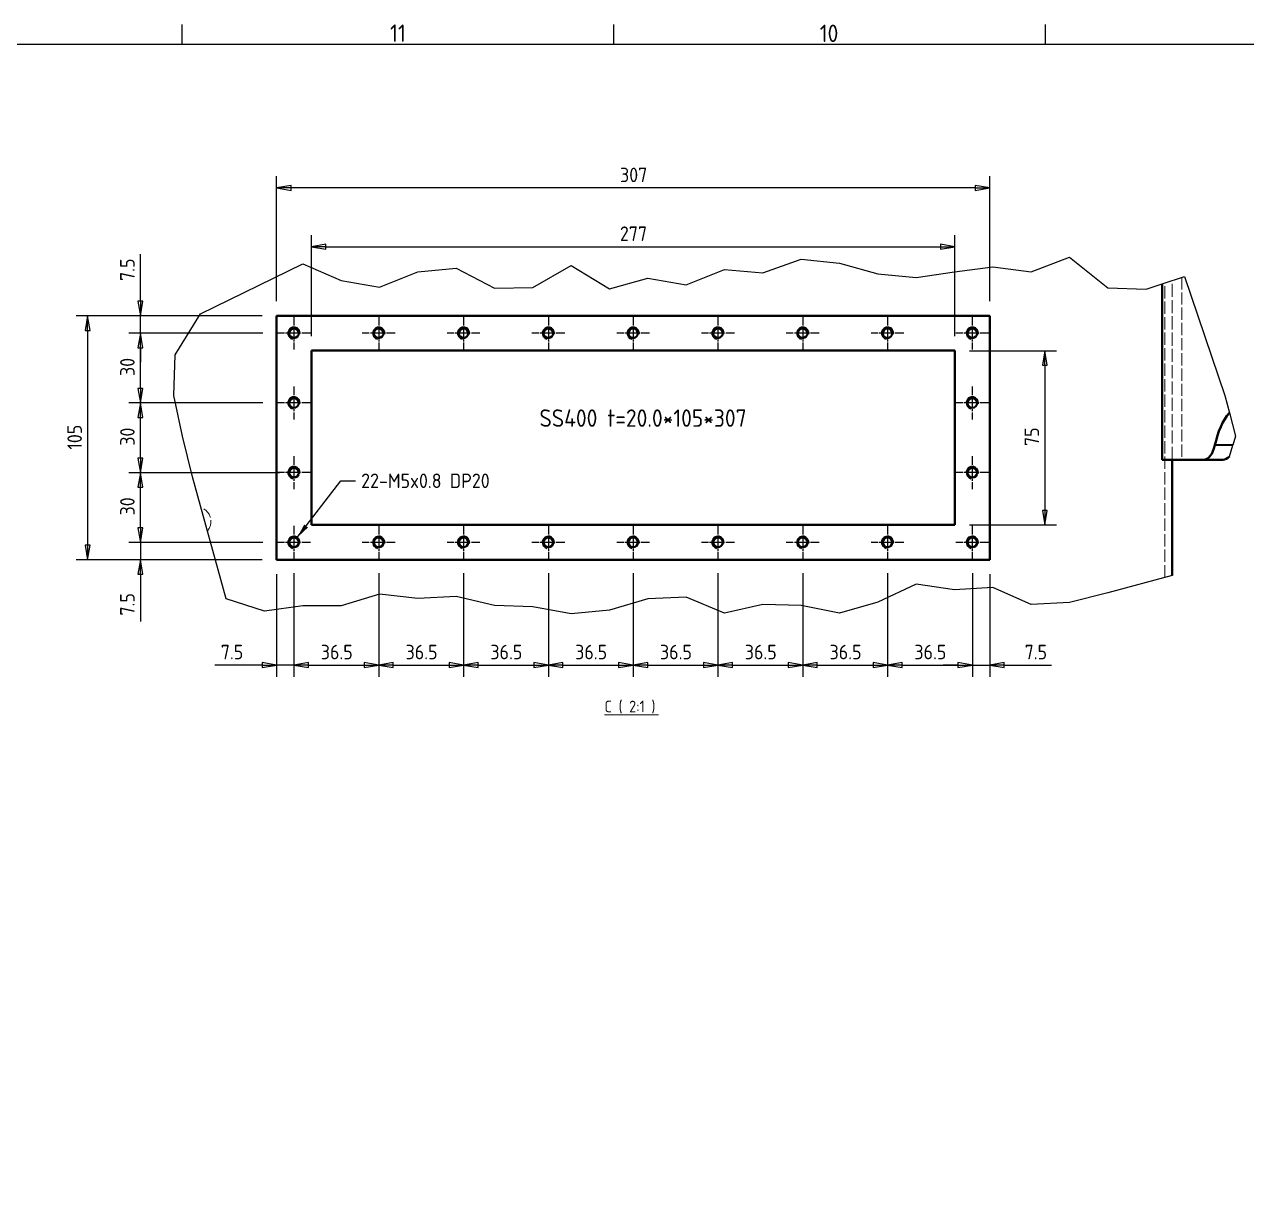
# Model space of a CAD drawing. Header units: millimetres. Extents: x 0 to 5945, y 0 to 4205.
# Drawn here: x 1722 to 2774, y 3118 to 4122 of the extents above; entities that cross this region are included whole.
import ezdxf

# ---------------------------------------------------------------- set-up
doc = ezdxf.new("R2010")
doc.units = ezdxf.units.MM
doc.header["$LTSCALE"] = 5
doc.linetypes.add('CHAIN', pattern=[0.3543, 0.2362, -0.0295, 0.0591, -0.0295])
doc.linetypes.add('DASHED', pattern=[0.2067, 0.1654, -0.0413])
doc.layers.get('0').update_dxf_attribs({"color": 3, "lineweight": 25})
for name, color, linetype, lineweight in [('가려진 것(ISO)', 2, 'DASHED', 18), ('가시적인 것(ISO)', 3, 'Continuous', 40), ('가시적인 좁은 것(ISO)', 3, 'Continuous', 35), ('경계(ISO)', 7, 'Continuous', 25), ('기호(ISO)', 5, 'Continuous', 25), ('끊기 선(JIS)', 7, 'Continuous', 25), ('중심 표식(ISO)', 1, 'Continuous', 25), ('치수(ISO)', 2, 'Continuous', 25)]:
    doc.layers.add(name, color=color, linetype=linetype, lineweight=lineweight)
doc.styles.add('문자 텍스트_M2B', font='isocp.shx')
doc.styles.add('문자 텍스트_PSTEK_POSCO', font='isocp.shx')
doc.styles.add('치수 텍스트_PSTEK_POSCO', font='isocp.shx')
doc.styles.add('텍스트 스타일512', font='isocp.shx')
doc.dimstyles.new('치수_PSTEK_POSCO', dxfattribs={"dimscale": 5, "dimtxt": 2.5, "dimasz": 2.5, "dimexe": 2, "dimexo": 2.5, "dimgap": 1, "dimtad": 1, "dimrnd": 1e-08, "dimdsep": 46, "dimtxsty": '치수 텍스트_PSTEK_POSCO', "dimblk": 'Filled-1', "dimcen": 0.09, "dimdle": 10, "dimclrd": 7, "dimclre": 7, "dimclrt": 2, "dimadec": 1, "dimazin": 2, "dimtfac": 1, "dimtmove": 0, "dimatfit": 3, "dimfxl": 0, "dimtolj": 1, "dimlwd": -1, "dimlwe": -1, "dimarcsym": 0})
doc.dimstyles.new('치수_PSTEK_POSCO$7', dxfattribs={"dimscale": 5, "dimtxt": 2.5, "dimasz": 2.5, "dimexe": 2, "dimexo": 2.5, "dimgap": 1, "dimtad": 1, "dimrnd": 1e-08, "dimdsep": 46, "dimtxsty": '치수 텍스트_PSTEK_POSCO', "dimblk": 'Filled-1', "dimcen": 0.09, "dimdle": 10, "dimclrd": 7, "dimclre": 7, "dimclrt": 2, "dimadec": 1, "dimazin": 2, "dimtfac": 1, "dimtmove": 0, "dimatfit": 3, "dimfxl": 0, "dimtolj": 1, "dimlwd": -1, "dimlwe": -1, "dimarcsym": 0})

# ---------------------------------------------------------------- blocks, each defined once
blk = doc.blocks.new('경계 Default Border')
at = {"layer": '경계(ISO)'}
for p, q in [((371.56, 821), (371.56, 824.4)), ((445.88, 821), (445.88, 824.4)), ((520.19, 821), (520.19, 824.4))]:
    blk.add_line(p, q, dxfattribs=at)
at = {"layer": '경계(ISO)', "flags": 128}
blk.add_lwpolyline([(20, 20), (20, 821), (1169, 821), (1169, 20), (20, 20)], dxfattribs=at)
at = {"layer": '경계(ISO)', "color": 2, "char_height": 3, "attachment_point": 7, "style": '문자 텍스트_M2B'}
for s, insert in [('11', (407.37, 821.4)), ('10', (481.35, 821.37))]:
    blk.add_mtext(s, dxfattribs=dict(at, insert=insert))
blk = doc.blocks.new('Filled-1')
at = {"color": 0}
for p, q in [((0, 0), (-1, 0.167)), ((-1, 0.167), (-1, -0.167)), ((-1, 0), (0, 0)), ((-1, -0.167), (0, 0))]:
    blk.add_line(p, q, dxfattribs=at)
at = {"color": 0, "flags": 128}
blk.add_lwpolyline([(-1, -0.167), (0, 0), (-1, 0.167), (-1, -0.167)], dxfattribs=at)
at = {"color": 0}
blk.add_solid([(-1, -0.167), (0, 0), (-1, 0.167), (-1, -0.167)], dxfattribs=at)
blk = doc.blocks.new('*D166')
at = {"layer": 'Defpoints', "color": 0, "transparency": 16777216}
for p in [(2523.1, 3930.7), (1969.1, 3841.2), (2523.1, 3841.2)]:
    blk.add_point(p, dxfattribs=at)
at = {"layer": '치수(ISO)', "color": 7, "transparency": 16777216}
for p, q in [((1969.1, 3853.7), (1969.1, 3940.7)), ((2523.1, 3853.7), (2523.1, 3940.7)), ((1981.6, 3930.7), (2510.6, 3930.7))]:
    blk.add_line(p, q, dxfattribs=at)
at = {"layer": '치수(ISO)', "color": 7, "transparency": 16777216, "xscale": 12.5, "yscale": 12.5, "zscale": 12.5, "rotation": 180}
blk.add_blockref('Filled-1', (1969.1, 3930.7), dxfattribs=at)
at = {"layer": '치수(ISO)', "color": 7, "transparency": 16777216, "xscale": 12.5, "yscale": 12.5, "zscale": 12.5}
blk.add_blockref('Filled-1', (2523.1, 3930.7), dxfattribs=at)
at = {"layer": '치수(ISO)', "color": 2, "transparency": 16777216, "insert": (2234.7, 3941.9), "char_height": 12.5, "attachment_point": 4, "style": '치수 텍스트_PSTEK_POSCO'}
blk.add_mtext('\\A1;277', dxfattribs=at)
blk = doc.blocks.new('*D167')
at = {"layer": 'Defpoints', "color": 0, "transparency": 16777216}
for p in [(2523.1, 3841.2), (2523.1, 3691.2), (2600.5, 3691.2)]:
    blk.add_point(p, dxfattribs=at)
at = {"layer": '치수(ISO)', "color": 7, "transparency": 16777216}
for p, q in [((2535.6, 3841.2), (2610.5, 3841.2)), ((2600.5, 3828.7), (2600.5, 3703.7)), ((2535.6, 3691.2), (2610.5, 3691.2))]:
    blk.add_line(p, q, dxfattribs=at)
at = {"layer": '치수(ISO)', "color": 7, "transparency": 16777216, "xscale": 12.5, "yscale": 12.5, "zscale": 12.5}
for p, rotation in [((2600.5, 3841.2), 90), ((2600.5, 3691.2), 270)]:
    blk.add_blockref('Filled-1', p, dxfattribs=dict(at, rotation=rotation))
at = {"layer": '치수(ISO)', "color": 2, "transparency": 16777216, "insert": (2589.3, 3759.1), "char_height": 12.5, "attachment_point": 4, "rotation": 90, "style": '치수 텍스트_PSTEK_POSCO'}
blk.add_mtext('\\A1;75', dxfattribs=at)
blk = doc.blocks.new('*D168')
at = {"layer": 'Defpoints', "color": 0, "transparency": 16777216}
for p in [(1954.1, 3662.1), (2027.1, 3662.1), (2027.1, 3570.6)]:
    blk.add_point(p, dxfattribs=at)
at = {"layer": '치수(ISO)', "color": 7, "transparency": 16777216}
for p, q in [((1954.1, 3649.6), (1954.1, 3560.6)), ((2027.1, 3649.6), (2027.1, 3560.6)), ((1966.6, 3570.6), (2014.6, 3570.6))]:
    blk.add_line(p, q, dxfattribs=at)
at = {"layer": '치수(ISO)', "color": 7, "transparency": 16777216, "xscale": 12.5, "yscale": 12.5, "zscale": 12.5, "rotation": 180}
blk.add_blockref('Filled-1', (1954.1, 3570.6), dxfattribs=at)
at = {"layer": '치수(ISO)', "color": 7, "transparency": 16777216, "xscale": 12.5, "yscale": 12.5, "zscale": 12.5}
blk.add_blockref('Filled-1', (2027.1, 3570.6), dxfattribs=at)
at = {"layer": '치수(ISO)', "color": 2, "transparency": 16777216, "insert": (1977.2, 3581.8), "char_height": 12.5, "attachment_point": 4, "style": '치수 텍스트_PSTEK_POSCO'}
blk.add_mtext('\\A1;36.5', dxfattribs=at)
blk = doc.blocks.new('*D169')
at = {"layer": 'Defpoints', "color": 0, "transparency": 16777216}
for p in [(2027.1, 3662.1), (2100.1, 3662.1), (2100.1, 3570.6)]:
    blk.add_point(p, dxfattribs=at)
at = {"layer": '치수(ISO)', "color": 7, "transparency": 16777216}
for p, q in [((2027.1, 3649.6), (2027.1, 3560.6)), ((2100.1, 3649.6), (2100.1, 3560.6)), ((2039.6, 3570.6), (2087.6, 3570.6))]:
    blk.add_line(p, q, dxfattribs=at)
at = {"layer": '치수(ISO)', "color": 7, "transparency": 16777216, "xscale": 12.5, "yscale": 12.5, "zscale": 12.5, "rotation": 180}
blk.add_blockref('Filled-1', (2027.1, 3570.6), dxfattribs=at)
at = {"layer": '치수(ISO)', "color": 7, "transparency": 16777216, "xscale": 12.5, "yscale": 12.5, "zscale": 12.5}
blk.add_blockref('Filled-1', (2100.1, 3570.6), dxfattribs=at)
at = {"layer": '치수(ISO)', "color": 2, "transparency": 16777216, "insert": (2050.2, 3581.8), "char_height": 12.5, "attachment_point": 4, "style": '치수 텍스트_PSTEK_POSCO'}
blk.add_mtext('\\A1;36.5', dxfattribs=at)
blk = doc.blocks.new('*D170')
at = {"layer": 'Defpoints', "color": 0, "transparency": 16777216}
for p in [(2100.1, 3662.1), (2173.1, 3662.1), (2173.1, 3570.6)]:
    blk.add_point(p, dxfattribs=at)
at = {"layer": '치수(ISO)', "color": 7, "transparency": 16777216}
for p, q in [((2100.1, 3649.6), (2100.1, 3560.6)), ((2173.1, 3649.6), (2173.1, 3560.6)), ((2112.6, 3570.6), (2160.6, 3570.6))]:
    blk.add_line(p, q, dxfattribs=at)
at = {"layer": '치수(ISO)', "color": 7, "transparency": 16777216, "xscale": 12.5, "yscale": 12.5, "zscale": 12.5, "rotation": 180}
blk.add_blockref('Filled-1', (2100.1, 3570.6), dxfattribs=at)
at = {"layer": '치수(ISO)', "color": 7, "transparency": 16777216, "xscale": 12.5, "yscale": 12.5, "zscale": 12.5}
blk.add_blockref('Filled-1', (2173.1, 3570.6), dxfattribs=at)
at = {"layer": '치수(ISO)', "color": 2, "transparency": 16777216, "insert": (2123.2, 3581.8), "char_height": 12.5, "attachment_point": 4, "style": '치수 텍스트_PSTEK_POSCO'}
blk.add_mtext('\\A1;36.5', dxfattribs=at)
blk = doc.blocks.new('*D171')
at = {"layer": 'Defpoints', "color": 0, "transparency": 16777216}
for p in [(2173.1, 3662.1), (2246.1, 3662.1), (2246.1, 3570.6)]:
    blk.add_point(p, dxfattribs=at)
at = {"layer": '치수(ISO)', "color": 7, "transparency": 16777216}
for p, q in [((2173.1, 3649.6), (2173.1, 3560.6)), ((2246.1, 3649.6), (2246.1, 3560.6)), ((2185.6, 3570.6), (2233.6, 3570.6))]:
    blk.add_line(p, q, dxfattribs=at)
at = {"layer": '치수(ISO)', "color": 7, "transparency": 16777216, "xscale": 12.5, "yscale": 12.5, "zscale": 12.5, "rotation": 180}
blk.add_blockref('Filled-1', (2173.1, 3570.6), dxfattribs=at)
at = {"layer": '치수(ISO)', "color": 7, "transparency": 16777216, "xscale": 12.5, "yscale": 12.5, "zscale": 12.5}
blk.add_blockref('Filled-1', (2246.1, 3570.6), dxfattribs=at)
at = {"layer": '치수(ISO)', "color": 2, "transparency": 16777216, "insert": (2196.2, 3581.8), "char_height": 12.5, "attachment_point": 4, "style": '치수 텍스트_PSTEK_POSCO'}
blk.add_mtext('\\A1;36.5', dxfattribs=at)
blk = doc.blocks.new('*D172')
at = {"layer": 'Defpoints', "color": 0, "transparency": 16777216}
for p in [(2246.1, 3662.1), (2319.1, 3662.1), (2319.1, 3570.6)]:
    blk.add_point(p, dxfattribs=at)
at = {"layer": '치수(ISO)', "color": 7, "transparency": 16777216}
for p, q in [((2246.1, 3649.6), (2246.1, 3560.6)), ((2319.1, 3649.6), (2319.1, 3560.6)), ((2258.6, 3570.6), (2306.6, 3570.6))]:
    blk.add_line(p, q, dxfattribs=at)
at = {"layer": '치수(ISO)', "color": 7, "transparency": 16777216, "xscale": 12.5, "yscale": 12.5, "zscale": 12.5, "rotation": 180}
blk.add_blockref('Filled-1', (2246.1, 3570.6), dxfattribs=at)
at = {"layer": '치수(ISO)', "color": 7, "transparency": 16777216, "xscale": 12.5, "yscale": 12.5, "zscale": 12.5}
blk.add_blockref('Filled-1', (2319.1, 3570.6), dxfattribs=at)
at = {"layer": '치수(ISO)', "color": 2, "transparency": 16777216, "insert": (2269.2, 3581.8), "char_height": 12.5, "attachment_point": 4, "style": '치수 텍스트_PSTEK_POSCO'}
blk.add_mtext('\\A1;36.5', dxfattribs=at)
blk = doc.blocks.new('*D173')
at = {"layer": 'Defpoints', "color": 0, "transparency": 16777216}
for p in [(2319.1, 3662.1), (2392.1, 3662.1), (2392.1, 3570.6)]:
    blk.add_point(p, dxfattribs=at)
at = {"layer": '치수(ISO)', "color": 7, "transparency": 16777216}
for p, q in [((2319.1, 3649.6), (2319.1, 3560.6)), ((2392.1, 3649.6), (2392.1, 3560.6)), ((2331.6, 3570.6), (2379.6, 3570.6))]:
    blk.add_line(p, q, dxfattribs=at)
at = {"layer": '치수(ISO)', "color": 7, "transparency": 16777216, "xscale": 12.5, "yscale": 12.5, "zscale": 12.5, "rotation": 180}
blk.add_blockref('Filled-1', (2319.1, 3570.6), dxfattribs=at)
at = {"layer": '치수(ISO)', "color": 7, "transparency": 16777216, "xscale": 12.5, "yscale": 12.5, "zscale": 12.5}
blk.add_blockref('Filled-1', (2392.1, 3570.6), dxfattribs=at)
at = {"layer": '치수(ISO)', "color": 2, "transparency": 16777216, "insert": (2342.2, 3581.8), "char_height": 12.5, "attachment_point": 4, "style": '치수 텍스트_PSTEK_POSCO'}
blk.add_mtext('\\A1;36.5', dxfattribs=at)
blk = doc.blocks.new('*D174')
at = {"layer": 'Defpoints', "color": 0, "transparency": 16777216}
for p in [(2392.1, 3662.1), (2465.1, 3662.1), (2465.1, 3570.6)]:
    blk.add_point(p, dxfattribs=at)
at = {"layer": '치수(ISO)', "color": 7, "transparency": 16777216}
for p, q in [((2392.1, 3649.6), (2392.1, 3560.6)), ((2465.1, 3649.6), (2465.1, 3560.6)), ((2404.6, 3570.6), (2452.6, 3570.6))]:
    blk.add_line(p, q, dxfattribs=at)
at = {"layer": '치수(ISO)', "color": 7, "transparency": 16777216, "xscale": 12.5, "yscale": 12.5, "zscale": 12.5, "rotation": 180}
blk.add_blockref('Filled-1', (2392.1, 3570.6), dxfattribs=at)
at = {"layer": '치수(ISO)', "color": 7, "transparency": 16777216, "xscale": 12.5, "yscale": 12.5, "zscale": 12.5}
blk.add_blockref('Filled-1', (2465.1, 3570.6), dxfattribs=at)
at = {"layer": '치수(ISO)', "color": 2, "transparency": 16777216, "insert": (2415.2, 3581.8), "char_height": 12.5, "attachment_point": 4, "style": '치수 텍스트_PSTEK_POSCO'}
blk.add_mtext('\\A1;36.5', dxfattribs=at)
blk = doc.blocks.new('*D175')
at = {"layer": 'Defpoints', "color": 0, "transparency": 16777216}
for p in [(2465.1, 3662.1), (2538.1, 3662.1), (2538.1, 3570.6)]:
    blk.add_point(p, dxfattribs=at)
at = {"layer": '치수(ISO)', "color": 7, "transparency": 16777216}
for p, q in [((2465.1, 3649.6), (2465.1, 3560.6)), ((2538.1, 3649.6), (2538.1, 3560.6)), ((2477.6, 3570.6), (2525.6, 3570.6))]:
    blk.add_line(p, q, dxfattribs=at)
at = {"layer": '치수(ISO)', "color": 7, "transparency": 16777216, "xscale": 12.5, "yscale": 12.5, "zscale": 12.5, "rotation": 180}
blk.add_blockref('Filled-1', (2465.1, 3570.6), dxfattribs=at)
at = {"layer": '치수(ISO)', "color": 7, "transparency": 16777216, "xscale": 12.5, "yscale": 12.5, "zscale": 12.5}
blk.add_blockref('Filled-1', (2538.1, 3570.6), dxfattribs=at)
at = {"layer": '치수(ISO)', "color": 2, "transparency": 16777216, "insert": (2488.2, 3581.8), "char_height": 12.5, "attachment_point": 4, "style": '치수 텍스트_PSTEK_POSCO'}
blk.add_mtext('\\A1;36.5', dxfattribs=at)
blk = doc.blocks.new('*D176')
at = {"layer": 'Defpoints', "color": 0, "transparency": 16777216}
for p in [(2538.1, 3662.1), (2553.1, 3661.2), (2553.1, 3570.6)]:
    blk.add_point(p, dxfattribs=at)
at = {"layer": '치수(ISO)', "color": 7, "transparency": 16777216}
for p, q in [((2538.1, 3649.6), (2538.1, 3560.6)), ((2553.1, 3648.7), (2553.1, 3560.6)), ((2525.6, 3570.6), (2513.1, 3570.6)), ((2538.1, 3570.6), (2553.1, 3570.6)), ((2565.6, 3570.6), (2606.1, 3570.6))]:
    blk.add_line(p, q, dxfattribs=at)
at = {"layer": '치수(ISO)', "color": 7, "transparency": 16777216, "xscale": 12.5, "yscale": 12.5, "zscale": 12.5}
blk.add_blockref('Filled-1', (2538.1, 3570.6), dxfattribs=at)
at = {"layer": '치수(ISO)', "color": 7, "transparency": 16777216, "xscale": 12.5, "yscale": 12.5, "zscale": 12.5, "rotation": 180}
blk.add_blockref('Filled-1', (2553.1, 3570.6), dxfattribs=at)
at = {"layer": '치수(ISO)', "color": 2, "transparency": 16777216, "insert": (2583.1, 3581.8), "char_height": 12.5, "attachment_point": 4, "style": '치수 텍스트_PSTEK_POSCO'}
blk.add_mtext('\\A1;7.5', dxfattribs=at)
blk = doc.blocks.new('*D177')
at = {"layer": 'Defpoints', "color": 0, "transparency": 16777216}
for p in [(1939.1, 3661.2), (1954.1, 3662.1), (1954.1, 3570.6)]:
    blk.add_point(p, dxfattribs=at)
at = {"layer": '치수(ISO)', "color": 7, "transparency": 16777216}
for p, q in [((1939.1, 3648.7), (1939.1, 3560.6)), ((1954.1, 3649.6), (1954.1, 3560.6)), ((1926.6, 3570.6), (1886.1, 3570.6)), ((1954.1, 3570.6), (1939.1, 3570.6)), ((1966.6, 3570.6), (1979.1, 3570.6))]:
    blk.add_line(p, q, dxfattribs=at)
at = {"layer": '치수(ISO)', "color": 7, "transparency": 16777216, "xscale": 12.5, "yscale": 12.5, "zscale": 12.5}
blk.add_blockref('Filled-1', (1939.1, 3570.6), dxfattribs=at)
at = {"layer": '치수(ISO)', "color": 7, "transparency": 16777216, "xscale": 12.5, "yscale": 12.5, "zscale": 12.5, "rotation": 180}
blk.add_blockref('Filled-1', (1954.1, 3570.6), dxfattribs=at)
at = {"layer": '치수(ISO)', "color": 2, "transparency": 16777216, "insert": (1891.1, 3581.8), "char_height": 12.5, "attachment_point": 4, "style": '치수 텍스트_PSTEK_POSCO'}
blk.add_mtext('\\A1;7.5', dxfattribs=at)
blk = doc.blocks.new('*D178')
at = {"layer": 'Defpoints', "color": 0, "transparency": 16777216}
for p in [(1821.9, 3871.2), (1939.1, 3871.2), (1939.9, 3856.2)]:
    blk.add_point(p, dxfattribs=at)
at = {"layer": '치수(ISO)', "color": 7, "transparency": 16777216}
for p, q in [((1821.9, 3883.7), (1821.9, 3924.3)), ((1926.6, 3871.2), (1811.9, 3871.2)), ((1821.9, 3856.2), (1821.9, 3871.2)), ((1927.4, 3856.2), (1811.9, 3856.2)), ((1821.9, 3843.7), (1821.9, 3831.2))]:
    blk.add_line(p, q, dxfattribs=at)
at = {"layer": '치수(ISO)', "color": 7, "transparency": 16777216, "xscale": 12.5, "yscale": 12.5, "zscale": 12.5}
for p, rotation in [((1821.9, 3871.2), 270), ((1821.9, 3856.2), 90)]:
    blk.add_blockref('Filled-1', p, dxfattribs=dict(at, rotation=rotation))
at = {"layer": '치수(ISO)', "color": 2, "transparency": 16777216, "insert": (1810.7, 3901.2), "char_height": 12.5, "attachment_point": 4, "rotation": 90, "style": '치수 텍스트_PSTEK_POSCO'}
blk.add_mtext('\\A1;7.5', dxfattribs=at)
blk = doc.blocks.new('*D179')
at = {"layer": 'Defpoints', "color": 0, "transparency": 16777216}
for p in [(1821.9, 3856.2), (1939.9, 3856.2), (1939.9, 3796.2)]:
    blk.add_point(p, dxfattribs=at)
at = {"layer": '치수(ISO)', "color": 7, "transparency": 16777216}
for p, q in [((1927.4, 3856.2), (1811.9, 3856.2)), ((1821.9, 3808.7), (1821.9, 3843.7)), ((1927.4, 3796.2), (1811.9, 3796.2))]:
    blk.add_line(p, q, dxfattribs=at)
at = {"layer": '치수(ISO)', "color": 7, "transparency": 16777216, "xscale": 12.5, "yscale": 12.5, "zscale": 12.5}
for p, rotation in [((1821.9, 3856.2), 90), ((1821.9, 3796.2), 270)]:
    blk.add_blockref('Filled-1', p, dxfattribs=dict(at, rotation=rotation))
at = {"layer": '치수(ISO)', "color": 2, "transparency": 16777216, "insert": (1810.7, 3819.4), "char_height": 12.5, "attachment_point": 4, "rotation": 90, "style": '치수 텍스트_PSTEK_POSCO'}
blk.add_mtext('\\A1;30', dxfattribs=at)
blk = doc.blocks.new('*D180')
at = {"layer": 'Defpoints', "color": 0, "transparency": 16777216}
for p in [(1821.9, 3796.2), (1939.9, 3796.2), (1954.1, 3736.2)]:
    blk.add_point(p, dxfattribs=at)
at = {"layer": '치수(ISO)', "color": 7, "transparency": 16777216}
for p, q in [((1927.4, 3796.2), (1811.9, 3796.2)), ((1821.9, 3748.7), (1821.9, 3783.7)), ((1941.6, 3736.2), (1811.9, 3736.2))]:
    blk.add_line(p, q, dxfattribs=at)
at = {"layer": '치수(ISO)', "color": 7, "transparency": 16777216, "xscale": 12.5, "yscale": 12.5, "zscale": 12.5}
for p, rotation in [((1821.9, 3796.2), 90), ((1821.9, 3736.2), 270)]:
    blk.add_blockref('Filled-1', p, dxfattribs=dict(at, rotation=rotation))
at = {"layer": '치수(ISO)', "color": 2, "transparency": 16777216, "insert": (1810.7, 3759.4), "char_height": 12.5, "attachment_point": 4, "rotation": 90, "style": '치수 텍스트_PSTEK_POSCO'}
blk.add_mtext('\\A1;30', dxfattribs=at)
blk = doc.blocks.new('*D181')
at = {"layer": 'Defpoints', "color": 0, "transparency": 16777216}
for p in [(1821.9, 3736.2), (1954.1, 3736.2), (1939.9, 3676.2)]:
    blk.add_point(p, dxfattribs=at)
at = {"layer": '치수(ISO)', "color": 7, "transparency": 16777216}
for p, q in [((1941.6, 3736.2), (1811.9, 3736.2)), ((1821.9, 3688.7), (1821.9, 3723.7)), ((1927.4, 3676.2), (1811.9, 3676.2))]:
    blk.add_line(p, q, dxfattribs=at)
at = {"layer": '치수(ISO)', "color": 7, "transparency": 16777216, "xscale": 12.5, "yscale": 12.5, "zscale": 12.5}
for p, rotation in [((1821.9, 3736.2), 90), ((1821.9, 3676.2), 270)]:
    blk.add_blockref('Filled-1', p, dxfattribs=dict(at, rotation=rotation))
at = {"layer": '치수(ISO)', "color": 2, "transparency": 16777216, "insert": (1810.7, 3699.4), "char_height": 12.5, "attachment_point": 4, "rotation": 90, "style": '치수 텍스트_PSTEK_POSCO'}
blk.add_mtext('\\A1;30', dxfattribs=at)
blk = doc.blocks.new('*D182')
at = {"layer": 'Defpoints', "color": 0, "transparency": 16777216}
for p in [(1821.9, 3676.2), (1939.9, 3676.2), (1939.1, 3661.2)]:
    blk.add_point(p, dxfattribs=at)
at = {"layer": '치수(ISO)', "color": 7, "transparency": 16777216}
for p, q in [((1821.9, 3688.7), (1821.9, 3701.2)), ((1927.4, 3676.2), (1811.9, 3676.2)), ((1821.9, 3676.2), (1821.9, 3661.2)), ((1926.6, 3661.2), (1811.9, 3661.2)), ((1821.9, 3648.7), (1821.9, 3608.2))]:
    blk.add_line(p, q, dxfattribs=at)
at = {"layer": '치수(ISO)', "color": 7, "transparency": 16777216, "xscale": 12.5, "yscale": 12.5, "zscale": 12.5}
for p, rotation in [((1821.9, 3676.2), 270), ((1821.9, 3661.2), 90)]:
    blk.add_blockref('Filled-1', p, dxfattribs=dict(at, rotation=rotation))
at = {"layer": '치수(ISO)', "color": 2, "transparency": 16777216, "insert": (1810.7, 3613.2), "char_height": 12.5, "attachment_point": 4, "rotation": 90, "style": '치수 텍스트_PSTEK_POSCO'}
blk.add_mtext('\\A1;7.5', dxfattribs=at)
blk = doc.blocks.new('*D183')
at = {"layer": 'Defpoints', "color": 0, "transparency": 16777216}
for p in [(1939.1, 3981.3), (1939.1, 3871.2), (2553.1, 3871.2)]:
    blk.add_point(p, dxfattribs=at)
at = {"layer": '치수(ISO)', "color": 7, "transparency": 16777216}
for p, q in [((1939.1, 3883.7), (1939.1, 3991.3)), ((2553.1, 3883.7), (2553.1, 3991.3)), ((2540.6, 3981.3), (1951.6, 3981.3))]:
    blk.add_line(p, q, dxfattribs=at)
at = {"layer": '치수(ISO)', "color": 7, "transparency": 16777216, "xscale": 12.5, "yscale": 12.5, "zscale": 12.5, "rotation": 180}
blk.add_blockref('Filled-1', (1939.1, 3981.3), dxfattribs=at)
at = {"layer": '치수(ISO)', "color": 7, "transparency": 16777216, "xscale": 12.5, "yscale": 12.5, "zscale": 12.5}
blk.add_blockref('Filled-1', (2553.1, 3981.3), dxfattribs=at)
at = {"layer": '치수(ISO)', "color": 2, "transparency": 16777216, "insert": (2234.8, 3992.5), "char_height": 12.5, "attachment_point": 4, "style": '치수 텍스트_PSTEK_POSCO'}
blk.add_mtext('\\A1;307', dxfattribs=at)
blk = doc.blocks.new('*D184')
at = {"layer": 'Defpoints', "color": 0, "transparency": 16777216}
for p in [(1939.1, 3871.2), (1776.5, 3661.2), (1939.1, 3661.2)]:
    blk.add_point(p, dxfattribs=at)
at = {"layer": '치수(ISO)', "color": 7, "transparency": 16777216}
for p, q in [((1926.6, 3871.2), (1766.5, 3871.2)), ((1776.5, 3858.7), (1776.5, 3673.7)), ((1926.6, 3661.2), (1766.5, 3661.2))]:
    blk.add_line(p, q, dxfattribs=at)
at = {"layer": '치수(ISO)', "color": 7, "transparency": 16777216, "xscale": 12.5, "yscale": 12.5, "zscale": 12.5}
for p, rotation in [((1776.5, 3871.2), 90), ((1776.5, 3661.2), 270)]:
    blk.add_blockref('Filled-1', p, dxfattribs=dict(at, rotation=rotation))
at = {"layer": '치수(ISO)', "color": 2, "transparency": 16777216, "insert": (1765.3, 3756), "char_height": 12.5, "attachment_point": 4, "rotation": 90, "style": '치수 텍스트_PSTEK_POSCO'}
blk.add_mtext('\\A1;105', dxfattribs=at)

msp = doc.modelspace()

# ---------------------------------------------------------------- linework, layer by layer
at = {"layer": '가려진 것(ISO)', "ltscale": 12.676486}
msp.add_line((2718.5246, 3904.4489), (2718.5246, 3747.2351), dxfattribs=at)
at = {"layer": '가려진 것(ISO)', "ltscale": 12.908798}
msp.add_line((2703.6808, 3646.0461), (2703.6808, 3899.5297), dxfattribs=at)
at = {"layer": '가려진 것(ISO)', "ltscale": 13.582752}
msp.add_line((2710.0808, 3747.2351), (2710.0808, 3901.6507), dxfattribs=at)
at = {"layer": '가려진 것(ISO)', "ltscale": 11.672092}
msp.add_arc((1870.0808, 3694.2351), 12.5, 320.1331418, 70.7195679, dxfattribs=at)
at = {"layer": '가시적인 것(ISO)'}
for p, q in [((2701.637, 3747.2351), (2701.637, 3898.8524)), ((1939.0808, 3871.2351), (1939.0808, 3661.2351)), ((2553.0808, 3871.2351), (1939.0808, 3871.2351)), ((2553.0808, 3661.2351), (2553.0808, 3871.2351)), ((1969.0808, 3691.2351), (1969.0808, 3841.2351)), ((1969.0808, 3841.2351), (2523.0808, 3841.2351)), ((2523.0808, 3841.2351), (2523.0808, 3691.2351)), ((2736.9093, 3747.2351), (2701.637, 3747.2351)), ((2710.0808, 3647.7801), (2710.0808, 3747.2351)), ((2736.9093, 3747.2351), (2753.7969, 3747.2351)), ((2523.0808, 3691.2351), (1969.0808, 3691.2351)), ((1939.0808, 3661.2351), (2553.0808, 3661.2351))]:
    msp.add_line(p, q, dxfattribs=at)
for centre in [(1954.0808, 3856.2351), (2027.0808, 3856.2351), (2100.0808, 3856.2351), (2173.0808, 3856.2351), (2246.0808, 3856.2351), (2319.0808, 3856.2351), (2392.0808, 3856.2351), (2465.0808, 3856.2351), (2538.0808, 3856.2351), (1954.0808, 3796.2351), (2538.0808, 3796.2351), (1954.0808, 3736.2351), (2538.0808, 3736.2351), (1954.0808, 3676.2351), (2027.0808, 3676.2351), (2100.0808, 3676.2351), (2173.0808, 3676.2351), (2246.0808, 3676.2351), (2319.0808, 3676.2351), (2392.0808, 3676.2351), (2465.0808, 3676.2351), (2538.0808, 3676.2351)]:
    msp.add_circle(centre, 4.134, dxfattribs=at)
for centre, major_axis, start_param, end_param in [((2776.6412, 3737.2351), (0, 60), 0.56782133, 1.186399552), ((2736.9093, 3767.2351), (0, -20), 0, 1.186399552), ((2753.7969, 3767.2351), (0, -20), 0, 0.552023464)]:
    msp.add_ellipse(centre, major_axis=major_axis, ratio=0.535744603, start_param=start_param, end_param=end_param, dxfattribs=at)
at = {"layer": '가시적인 좁은 것(ISO)'}
msp.add_line((2762.263, 3759.7351), (2746.8423, 3759.7351), dxfattribs=at)
for centre in [(1954.0808, 3856.2351), (2027.0808, 3856.2351), (2100.0808, 3856.2351), (2173.0808, 3856.2351), (2246.0808, 3856.2351), (2319.0808, 3856.2351), (2392.0808, 3856.2351), (2465.0808, 3856.2351), (2538.0808, 3856.2351), (1954.0808, 3796.2351), (2538.0808, 3796.2351), (1954.0808, 3736.2351), (2538.0808, 3736.2351), (1954.0808, 3676.2351), (2027.0808, 3676.2351), (2100.0808, 3676.2351), (2173.0808, 3676.2351), (2246.0808, 3676.2351), (2319.0808, 3676.2351), (2392.0808, 3676.2351), (2465.0808, 3676.2351), (2538.0808, 3676.2351)]:
    msp.add_arc(centre, 5, 350, 260, dxfattribs=at)
at = {"layer": '기호(ISO)', "color": 7, "lineweight": 18}
msp.add_line((2221.3779, 3527.8393), (2268.0525, 3527.8393), dxfattribs=at)
at = {"layer": '끊기 선(JIS)'}
for p, q in [((1873.7247, 3872.7923), (1961.8209, 3915.9456)), ((1961.8209, 3915.9456), (1994.8178, 3901.533)), ((2159.8021, 3895.6421), (2192.7989, 3914.646)), ((2192.7989, 3914.646), (2225.7958, 3894.5009)), ((2357.7832, 3908.3074), (2390.7801, 3919.9642)), ((2390.7801, 3919.9642), (2423.7769, 3916.5697)), ((2423.7769, 3916.5697), (2456.7738, 3907.3537)), ((2588.7613, 3909.095), (2621.7581, 3921.6533)), ((2621.7581, 3921.6533), (2654.755, 3895.3125)), ((2027.8146, 3895.809), (2060.8115, 3909.0385)), ((2060.8115, 3909.0385), (2093.8083, 3912.2771)), ((2093.8083, 3912.2771), (2126.8052, 3894.97)), ((2225.7958, 3894.5009), (2258.7926, 3903.6107)), ((2258.7926, 3903.6107), (2291.7895, 3897.9142)), ((2291.7895, 3897.9142), (2324.7864, 3911.1907)), ((2324.7864, 3911.1907), (2357.7832, 3908.3074)), ((2456.7738, 3907.3537), (2489.7707, 3904.2819)), ((2489.7707, 3904.2819), (2522.7675, 3908.9931)), ((2522.7675, 3908.9931), (2555.7644, 3913.4397)), ((2555.7644, 3913.4397), (2588.7613, 3909.095)), ((2701.637, 3898.8524), (2720.7487, 3905.186)), ((2720.7487, 3905.186), (2755.495, 3802.6619)), ((1994.8178, 3901.533), (2027.8146, 3895.809)), ((2126.8052, 3894.97), (2159.8021, 3895.6421)), ((2654.755, 3895.3125), (2687.7518, 3894.2509)), ((2687.7518, 3894.2509), (2701.637, 3898.8524)), ((1851.8109, 3837.7271), (1873.7247, 3872.7923)), ((1850.6338, 3802.6619), (1851.8109, 3837.7271)), ((1858.1547, 3767.5968), (1850.6338, 3802.6619)), ((2755.495, 3802.6619), (2759.3539, 3787.8196)), ((2759.3539, 3787.8196), (2764.6117, 3767.5968)), ((1866.8964, 3732.5316), (1858.1547, 3767.5968)), ((2764.6117, 3767.5968), (2762.263, 3759.7351)), ((2759.4159, 3750.2058), (2762.263, 3759.7351)), ((1895.8272, 3627.6875), (1866.8964, 3732.5316)), ((2489.7707, 3640.256), (2456.7738, 3624.6312)), ((2522.7675, 3635.4832), (2489.7707, 3640.256)), ((2710.0808, 3647.7801), (2654.755, 3632.7899)), ((2027.8146, 3631.6753), (1994.8178, 3621.4653)), ((2060.8115, 3627.9289), (2027.8146, 3631.6753)), ((2093.8083, 3629.6797), (2060.8115, 3627.9289)), ((2126.8052, 3621.7615), (2093.8083, 3629.6797)), ((2555.7644, 3637.2871), (2522.7675, 3635.4832)), ((2588.7613, 3622.6091), (2555.7644, 3637.2871)), ((2654.755, 3632.7899), (2621.7581, 3624.4608)), ((1928.824, 3616.9373), (1895.8272, 3627.6875)), ((1961.8209, 3621.6596), (1928.824, 3616.9373)), ((1994.8178, 3621.4653), (1961.8209, 3621.6596)), ((2159.8021, 3620.6819), (2126.8052, 3621.7615)), ((2192.7989, 3614.5736), (2159.8021, 3620.6819)), ((2258.7926, 3627.6396), (2225.7958, 3617.9124)), ((2291.7895, 3628.91), (2258.7926, 3627.6396)), ((2324.7864, 3615.3664), (2291.7895, 3628.91)), ((2357.7832, 3622.6621), (2324.7864, 3615.3664)), ((2390.7801, 3621.8702), (2357.7832, 3622.6621)), ((2423.7769, 3615.3544), (2390.7801, 3621.8702)), ((2456.7738, 3624.6312), (2423.7769, 3615.3544)), ((2621.7581, 3624.4608), (2588.7613, 3622.6091)), ((2225.7958, 3617.9124), (2192.7989, 3614.5736))]:
    msp.add_line(p, q, dxfattribs=at)
at = {"layer": '중심 표식(ISO)', "linetype": 'CHAIN', "ltscale": 6.282222}
for p, q in [((1954.0808, 3870.3691), (1954.0808, 3842.1011)), ((2027.0808, 3870.3691), (2027.0808, 3842.1011)), ((2100.0808, 3870.3691), (2100.0808, 3842.1011)), ((2173.0808, 3870.3691), (2173.0808, 3842.1011)), ((2246.0808, 3870.3691), (2246.0808, 3842.1011)), ((2319.0808, 3870.3691), (2319.0808, 3842.1011)), ((2392.0808, 3870.3691), (2392.0808, 3842.1011)), ((2465.0808, 3870.3691), (2465.0808, 3842.1011)), ((2538.0808, 3870.3691), (2538.0808, 3842.1011)), ((1968.2148, 3856.2351), (1939.9468, 3856.2351)), ((2041.2148, 3856.2351), (2012.9468, 3856.2351)), ((2114.2148, 3856.2351), (2085.9468, 3856.2351)), ((2187.2148, 3856.2351), (2158.9468, 3856.2351)), ((2260.2148, 3856.2351), (2231.9468, 3856.2351)), ((2333.2148, 3856.2351), (2304.9468, 3856.2351)), ((2406.2148, 3856.2351), (2377.9468, 3856.2351)), ((2479.2148, 3856.2351), (2450.9468, 3856.2351)), ((2552.2148, 3856.2351), (2523.9468, 3856.2351)), ((1954.0808, 3810.3691), (1954.0808, 3782.1011)), ((2538.0808, 3810.3691), (2538.0808, 3782.1011)), ((1968.2148, 3796.2351), (1939.9468, 3796.2351)), ((2552.2148, 3796.2351), (2523.9468, 3796.2351)), ((1954.0808, 3750.3691), (1954.0808, 3722.1011)), ((2538.0808, 3750.3691), (2538.0808, 3722.1011)), ((1968.2148, 3736.2351), (1939.9468, 3736.2351)), ((2552.2148, 3736.2351), (2523.9468, 3736.2351)), ((1954.0808, 3690.3691), (1954.0808, 3662.1011)), ((2027.0808, 3690.3691), (2027.0808, 3662.1011)), ((2100.0808, 3690.3691), (2100.0808, 3662.1011)), ((2173.0808, 3690.3691), (2173.0808, 3662.1011)), ((2246.0808, 3690.3691), (2246.0808, 3662.1011)), ((2319.0808, 3690.3691), (2319.0808, 3662.1011)), ((2392.0808, 3690.3691), (2392.0808, 3662.1011)), ((2465.0808, 3690.3691), (2465.0808, 3662.1011)), ((2538.0808, 3690.3691), (2538.0808, 3662.1011)), ((1968.2148, 3676.2351), (1939.9468, 3676.2351)), ((2041.2148, 3676.2351), (2012.9468, 3676.2351)), ((2114.2148, 3676.2351), (2085.9468, 3676.2351)), ((2187.2148, 3676.2351), (2158.9468, 3676.2351)), ((2260.2148, 3676.2351), (2231.9468, 3676.2351)), ((2333.2148, 3676.2351), (2304.9468, 3676.2351)), ((2406.2148, 3676.2351), (2377.9468, 3676.2351)), ((2479.2148, 3676.2351), (2450.9468, 3676.2351)), ((2552.2148, 3676.2351), (2523.9468, 3676.2351))]:
    msp.add_line(p, q, dxfattribs=at)

# ---------------------------------------------------------------- block references
at = {"xscale": 5, "yscale": 5, "zscale": 5}
msp.add_blockref('경계 Default Border', (0, 0), dxfattribs=at)

# ---------------------------------------------------------------- texts
at = {"layer": '기호(ISO)', "color": 2, "insert": (2165.423, 3783.1633), "char_height": 15.000001, "width": 227.718564, "attachment_point": 4, "style": '문자 텍스트_PSTEK_POSCO'}
msp.add_mtext('{\\fISOCP|b0|i0;\\H15.0000;SS400 t=20.0*105*307}', dxfattribs=at)
at = {"layer": '기호(ISO)', "color": 2, "insert": (2011.9579, 3729.2128), "char_height": 12.5, "width": 133.322401, "attachment_point": 4, "line_spacing_factor": 0.4375, "style": '치수 텍스트_PSTEK_POSCO'}
msp.add_mtext('{22-M5x0.8 DP20}', dxfattribs=at)
at = {"layer": '기호(ISO)', "color": 7, "insert": (2221.3779, 3528.945), "char_height": 10, "attachment_point": 7, "style": '텍스트 스타일512'}
msp.add_mtext('C ( 2:1 )', dxfattribs=at)

# ---------------------------------------------------------------- dimensions: what is measured, and where the dimension line sits
at = {"layer": '치수(ISO)', "color": 7}
for base, p1, p2, angle, override, picture, middle in [((1939.0808, 3981.2884), (2553.0808, 3871.2351), (1939.0808, 3871.2351), 180, {"dimdec": 2, "dimlfac": 0.5, "dimtp": 0, "dimtm": 0, "dimtdec": 2, "dimtofl": 0, "dimatfit": 1}, '*D183', (2246.0808, 3981.2884)), ((2523.0808, 3930.6833), (1969.0808, 3841.2351), (2523.0808, 3841.2351), 180, {"dimdec": 2, "dimlfac": 0.5, "dimtp": 0, "dimtm": 0, "dimtdec": 2, "dimtofl": 0, "dimatfit": 1}, '*D166', (2246.0808, 3930.6833)), ((1821.9187, 3871.2351), (1939.9468, 3856.2351), (1939.0808, 3871.2351), 90, {"dimdec": 2, "dimlfac": 0.5, "dimblk1": 'Filled-1', "dimsah": 1, "dimtp": 0, "dimtm": 0, "dimtdec": 2, "dimtofl": 1, "dimatfit": 1}, '*D178', (1821.9187, 3910.244)), ((1776.5495, 3661.2351), (1939.0808, 3871.2351), (1939.0808, 3661.2351), 90, {"dimdec": 2, "dimlfac": 0.5, "dimtp": 0, "dimtm": 0, "dimtdec": 2, "dimtofl": 0, "dimatfit": 1}, '*D184', (1776.5495, 3766.2351)), ((1821.9187, 3856.2351), (1939.9468, 3796.2351), (1939.9468, 3856.2351), 90, {"dimdec": 2, "dimlfac": 0.5, "dimblk1": 'Filled-1', "dimblk2": 'Filled-1', "dimsah": 1, "dimtp": 0, "dimtm": 0, "dimtdec": 2, "dimtofl": 0, "dimatfit": 1}, '*D179', (1821.9187, 3826.2851)), ((2600.527, 3691.2351), (2523.0808, 3841.2351), (2523.0808, 3691.2351), 90, {"dimdec": 2, "dimlfac": 0.5, "dimtp": 0, "dimtm": 0, "dimtdec": 2, "dimtofl": 0, "dimatfit": 1}, '*D167', (2600.527, 3766.2351)), ((1821.9187, 3796.2351), (1954.0808, 3736.2351), (1939.9468, 3796.2351), 90, {"dimdec": 2, "dimlfac": 0.5, "dimblk1": 'Filled-1', "dimblk2": 'Filled-1', "dimsah": 1, "dimtp": 0, "dimtm": 0, "dimtdec": 2, "dimtofl": 0, "dimatfit": 1}, '*D180', (1821.9187, 3766.2851)), ((1821.9187, 3736.2351), (1939.9468, 3676.2351), (1954.0808, 3736.2351), 90, {"dimdec": 2, "dimlfac": 0.5, "dimblk1": 'Filled-1', "dimblk2": 'Filled-1', "dimsah": 1, "dimtp": 0, "dimtm": 0, "dimtdec": 2, "dimtofl": 0, "dimatfit": 1}, '*D181', (1821.9187, 3706.2851)), ((1821.9187, 3676.2351), (1939.0808, 3661.2351), (1939.9468, 3676.2351), 90, {"dimdec": 2, "dimlfac": 0.5, "dimblk2": 'Filled-1', "dimsah": 1, "dimtp": 0, "dimtm": 0, "dimtdec": 2, "dimtofl": 1, "dimatfit": 1}, '*D182', (1821.9187, 3622.2263)), ((1954.0808, 3570.5655), (1939.0808, 3661.2351), (1954.0808, 3662.1011), 180, {"dimdec": 2, "dimlfac": 0.5, "dimblk2": 'Filled-1', "dimsah": 1, "dimtp": 0, "dimtm": 0, "dimtdec": 2, "dimtofl": 1, "dimatfit": 1}, '*D177', (1900.0719, 3570.5655)), ((2027.0808, 3570.5655), (1954.0808, 3662.1011), (2027.0808, 3662.1011), 180, {"dimdec": 2, "dimlfac": 0.5, "dimblk1": 'Filled-1', "dimblk2": 'Filled-1', "dimsah": 1, "dimtp": 0, "dimtm": 0, "dimtdec": 2, "dimtofl": 0, "dimatfit": 1}, '*D168', (1990.6308, 3570.5655)), ((2100.0808, 3570.5655), (2027.0808, 3662.1011), (2100.0808, 3662.1011), 180, {"dimdec": 2, "dimlfac": 0.5, "dimblk1": 'Filled-1', "dimblk2": 'Filled-1', "dimsah": 1, "dimtp": 0, "dimtm": 0, "dimtdec": 2, "dimtofl": 0, "dimatfit": 1}, '*D169', (2063.6308, 3570.5655)), ((2173.0808, 3570.5655), (2100.0808, 3662.1011), (2173.0808, 3662.1011), 180, {"dimdec": 2, "dimlfac": 0.5, "dimblk1": 'Filled-1', "dimblk2": 'Filled-1', "dimsah": 1, "dimtp": 0, "dimtm": 0, "dimtdec": 2, "dimtofl": 0, "dimatfit": 1}, '*D170', (2136.6308, 3570.5655)), ((2246.0808, 3570.5655), (2173.0808, 3662.1011), (2246.0808, 3662.1011), 180, {"dimdec": 2, "dimlfac": 0.5, "dimblk1": 'Filled-1', "dimblk2": 'Filled-1', "dimsah": 1, "dimtp": 0, "dimtm": 0, "dimtdec": 2, "dimtofl": 0, "dimatfit": 1}, '*D171', (2209.6308, 3570.5655)), ((2319.0808, 3570.5655), (2246.0808, 3662.1011), (2319.0808, 3662.1011), 180, {"dimdec": 2, "dimlfac": 0.5, "dimblk1": 'Filled-1', "dimblk2": 'Filled-1', "dimsah": 1, "dimtp": 0, "dimtm": 0, "dimtdec": 2, "dimtofl": 0, "dimatfit": 1}, '*D172', (2282.6308, 3570.5655)), ((2392.0808, 3570.5655), (2319.0808, 3662.1011), (2392.0808, 3662.1011), 180, {"dimdec": 2, "dimlfac": 0.5, "dimblk1": 'Filled-1', "dimblk2": 'Filled-1', "dimsah": 1, "dimtp": 0, "dimtm": 0, "dimtdec": 2, "dimtofl": 0, "dimatfit": 1}, '*D173', (2355.6308, 3570.5655)), ((2465.0808, 3570.5655), (2392.0808, 3662.1011), (2465.0808, 3662.1011), 180, {"dimdec": 2, "dimlfac": 0.5, "dimblk1": 'Filled-1', "dimblk2": 'Filled-1', "dimsah": 1, "dimtp": 0, "dimtm": 0, "dimtdec": 2, "dimtofl": 0, "dimatfit": 1}, '*D174', (2428.6308, 3570.5655)), ((2538.0808, 3570.5655), (2465.0808, 3662.1011), (2538.0808, 3662.1011), 180, {"dimdec": 2, "dimlfac": 0.5, "dimblk1": 'Filled-1', "dimblk2": 'Filled-1', "dimsah": 1, "dimtp": 0, "dimtm": 0, "dimtdec": 2, "dimtofl": 0, "dimatfit": 1}, '*D175', (2501.6308, 3570.5655)), ((2553.0808, 3570.5655), (2538.0808, 3662.1011), (2553.0808, 3661.2351), 180, {"dimdec": 2, "dimlfac": 0.5, "dimblk1": 'Filled-1', "dimsah": 1, "dimtp": 0, "dimtm": 0, "dimtdec": 2, "dimtofl": 1, "dimatfit": 1}, '*D176', (2592.0897, 3570.5655))]:
    dim = msp.add_linear_dim(base=base, p1=p1, p2=p2, angle=angle, dimstyle='치수_PSTEK_POSCO', override=override, dxfattribs=at)
    dim.commit()
    dim.dimension.update_dxf_attribs({"geometry": picture, "text_midpoint": middle, "dimtype": 160})

# ---------------------------------------------------------------- leaders
at = {"layer": '기호(ISO)', "color": 7, "annotation_type": 0, "has_hookline": 1, "hookline_direction": 0, "text_width": 115.3273}
msp.add_leader([(1956.914, 3680.3549), (1994.4579, 3729.2128), (2006.9579, 3729.2128)], dimstyle='치수_PSTEK_POSCO$7', override={"dimtad": 0}, dxfattribs=at)

doc.saveas('drawing.dxf')
